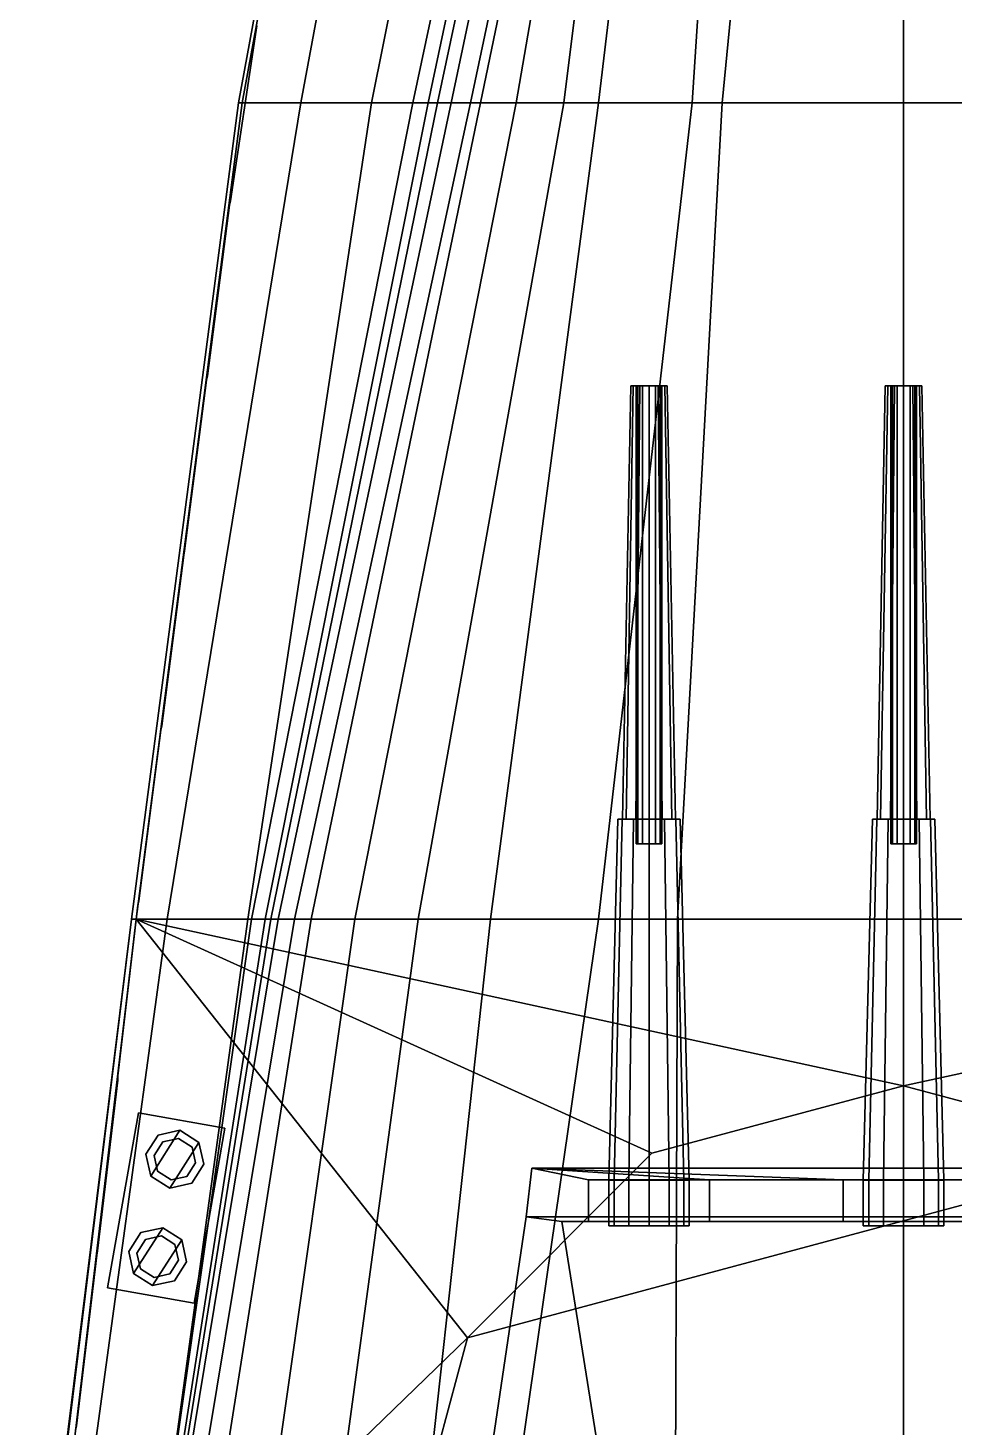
# Model space of a CAD drawing. Header units: millimetres. Extents: x -12 to 12, y -117 to 93.
# Drawn here: x -9.56 to 0.55, y 50.61 to 65.89 of the extents above; entities that cross this region are included whole.
import ezdxf

# ---------------------------------------------------------------- set-up
doc = ezdxf.new("R2010")
doc.units = ezdxf.units.MM
doc.header["$MEASUREMENT"] = 0
for name, color, linetype in [('barrel', 1, 'Continuous'), ('railings', 6, 'Continuous'), ('sleeve', 5, 'Continuous'), ('supersctucture', 3, 'Continuous'), ('turret', 2, 'Continuous')]:
    doc.layers.add(name, color=color, linetype=linetype)

msp = doc.modelspace()

# ---------------------------------------------------------------- linework, layer by layer
for points in [[(-5.6, 74.12, 6.38), (-4.9, 74.12, 4.94), (-6.58, 65.07, 4.57), (-7.26, 65.07, 6.08)], [(-5.56, 74.12, 6.59), (-5.6, 74.12, 6.52), (-7.26, 65.07, 6.25), (-7.22, 65.07, 6.37)], [(-5.6, 74.12, 6.52), (-5.6, 74.12, 6.38), (-7.26, 65.07, 6.08), (-7.26, 65.07, 6.25)], [(-4.9, 74.12, 4.94), (-3.99, 74.12, 2.42), (-5.81, 65.07, 2.42), (-6.58, 65.07, 4.57)], [(-3.99, 74.12, 2.42), (-3.43, 74.12, 0.7), (-5.36, 65.07, 0.7), (-5.81, 65.07, 2.42)], [(-3.43, 74.12, 0.7), (-3.27, 74.12, -0.06), (-5.19, 65.07, -0.06), (-5.36, 65.07, 0.7)], [(-3.27, 74.12, -0.06), (-3.16, 74.12, -0.58), (-5.09, 65.07, -0.58), (-5.19, 65.07, -0.06)], [(-3.16, 74.12, -0.58), (-3.03, 74.12, -1.35), (-4.94, 65.07, -1.35), (-5.09, 65.07, -0.58)], [(-3.03, 74.12, -1.35), (-2.81, 74.12, -2.68), (-4.73, 65.07, -2.68), (-4.94, 65.07, -1.35)], [(-2.81, 74.12, -2.68), (-2.74, 74.12, -3.56), (-4.62, 65.07, -3.56), (-4.73, 65.07, -2.68)], [(-2.74, 74.12, -3.56), (-2.67, 74.12, -4.7), (-4.23, 65.07, -4.7), (-4.62, 65.07, -3.56)], [(-2.67, 74.12, -4.7), (-2.58, 74.12, -5.31), (-3.71, 65.07, -5.53), (-4.23, 65.07, -4.7)], [(-2.58, 74.12, -5.31), (-2.25, 74.12, -6.14), (-3.33, 65.07, -6.03), (-3.71, 65.07, -5.53)], [(-2.25, 74.12, -6.14), (-1.72, 74.12, -6.74), (-2.31, 65.07, -6.85), (-3.33, 65.07, -6.03)], [(-1.72, 74.12, -6.74), (-1.1, 74.12, -7.06), (-1.98, 65.07, -7.06), (-2.31, 65.07, -6.85)], [(0, 65.07, -7.11), (-1.98, 65.07, -7.06), (-1.1, 74.12, -7.06), (0, 74.12, -7.11)], [(0, 74.12, -7.11), (1.1, 74.12, -7.06), (1.98, 65.07, -7.06), (0, 65.07, -7.11)], [(-7.26, 65.07, 6.08), (-6.58, 65.07, 4.57), (-8.04, 56.16, 4.57), (-8.43, 56.16, 5.74)], [(-7.22, 65.07, 6.37), (-7.26, 65.07, 6.25), (-8.43, 56.16, 6.12), (-8.38, 56.16, 6.24)], [(-7.26, 65.07, 6.25), (-7.26, 65.07, 6.08), (-8.43, 56.16, 5.74), (-8.43, 56.16, 6.12)], [(-6.58, 65.07, 4.57), (-5.81, 65.07, 2.42), (-7.16, 56.16, 1.11), (-8.04, 56.16, 4.57)], [(-5.81, 65.07, 2.42), (-5.36, 65.07, 0.7), (-7.12, 56.16, 0.7), (-7.16, 56.16, 1.11)], [(-5.36, 65.07, 0.7), (-5.19, 65.07, -0.06), (-6.97, 56.16, -0.06), (-7.12, 56.16, 0.7)], [(-5.19, 65.07, -0.06), (-5.09, 65.07, -0.58), (-6.91, 56.16, -0.58), (-6.97, 56.16, -0.06)], [(-5.09, 65.07, -0.58), (-4.94, 65.07, -1.35), (-6.83, 56.16, -1.35), (-6.91, 56.16, -0.58)], [(-4.94, 65.07, -1.35), (-4.73, 65.07, -2.68), (-6.65, 56.16, -2.68), (-6.83, 56.16, -1.35)], [(-4.73, 65.07, -2.68), (-4.62, 65.07, -3.56), (-6.47, 56.16, -3.56), (-6.65, 56.16, -2.68)], [(-4.62, 65.07, -3.56), (-4.23, 65.07, -4.7), (-5.99, 56.16, -4.7), (-6.47, 56.16, -3.56)], [(-4.23, 65.07, -4.7), (-3.71, 65.07, -5.53), (-5.3, 56.16, -5.53), (-5.99, 56.16, -4.7)], [(-3.71, 65.07, -5.53), (-3.33, 65.07, -6.03), (-4.51, 56.16, -6.24), (-5.3, 56.16, -5.53)], [(-3.33, 65.07, -6.03), (-2.31, 65.07, -6.85), (-3.33, 56.16, -6.85), (-4.51, 56.16, -6.24)], [(-2.31, 65.07, -6.85), (-1.98, 65.07, -7.06), (-2.47, 56.16, -7.02), (-3.33, 56.16, -6.85)], [(0, 56.16, -7.11), (-2.47, 56.16, -7.02), (-1.98, 65.07, -7.06), (0, 65.07, -7.11)], [(0, 65.07, -7.11), (1.98, 65.07, -7.06), (2.47, 56.16, -7.02), (0, 56.16, -7.11)], [(-8.38, 56.16, 6.24), (-8.43, 56.16, 6.12), (-9.56, 47.04, 5.92), (-9.46, 47.04, 6.12)], [(-8.43, 56.16, 6.12), (-8.43, 56.16, 5.74), (-9.55, 47.04, 5.74), (-9.56, 47.04, 5.92)], [(-8.43, 56.16, 5.74), (-8.04, 56.16, 4.57), (-9.29, 47.04, 4.57), (-9.55, 47.04, 5.74)], [(-8.04, 56.16, 4.57), (-7.16, 56.16, 1.11), (-8.41, 47.04, 1.11), (-9.29, 47.04, 4.57)], [(-7.12, 56.16, 0.7), (-6.97, 56.16, -0.06), (-8.4, 47.04, -0.06), (-8.42, 47.04, 0.7)], [(-7.16, 56.16, 1.11), (-7.12, 56.16, 0.7), (-8.42, 47.04, 0.7), (-8.41, 47.04, 1.11)], [(-6.97, 56.16, -0.06), (-6.91, 56.16, -0.58), (-8.37, 47.04, -0.58), (-8.4, 47.04, -0.06)], [(-6.91, 56.16, -0.58), (-6.83, 56.16, -1.35), (-8.33, 47.04, -1.35), (-8.37, 47.04, -0.58)], [(-6.83, 56.16, -1.35), (-6.65, 56.16, -2.68), (-8.16, 47.04, -2.68), (-8.33, 47.04, -1.35)], [(-6.65, 56.16, -2.68), (-6.47, 56.16, -3.56), (-7.91, 47.04, -3.56), (-8.16, 47.04, -2.68)], [(-6.47, 56.16, -3.56), (-5.99, 56.16, -4.7), (-7.29, 47.04, -4.7), (-7.91, 47.04, -3.56)], [(-5.99, 56.16, -4.7), (-5.3, 56.16, -5.53), (-6.54, 47.04, -5.53), (-7.29, 47.04, -4.7)], [(-5.3, 56.16, -5.53), (-4.51, 56.16, -6.24), (-5.51, 47.04, -6.24), (-6.54, 47.04, -5.53)], [(-4.51, 56.16, -6.24), (-3.33, 56.16, -6.85), (-4.65, 47.04, -6.62), (-5.51, 47.04, -6.24)], [(-3.33, 56.16, -6.85), (-2.47, 56.16, -7.02), (-2.5, 47.04, -7.02), (-4.65, 47.04, -6.62)], [(0, 47.04, -7.11), (-2.5, 47.04, -7.02), (-2.47, 56.16, -7.02), (0, 56.16, -7.11)], [(0, 56.16, -7.11), (2.47, 56.16, -7.02), (2.5, 47.04, -7.02), (0, 47.04, -7.11)], [(0, 54.34, 7.96), (-2.75, 53.603, 7.96), (-4.763, 51.59, 7.96), (2.75, 53.603, 7.96)], [(0, 54.34, 6.22), (-2.75, 53.603, 6.21), (-2.75, 53.603, 7.96), (0, 54.34, 7.96)], [(2.75, 53.603, 6.21), (0, 54.34, 6.22), (0, 54.34, 7.96), (2.75, 53.603, 7.96)], [(-8.355, 54.046, 6.28), (-8.355, 54.046, 6.18), (-8.692, 52.135, 6.18), (-8.692, 52.135, 6.28)], [(-7.746, 51.968, 6.28), (-7.41, 53.879, 6.28), (-8.355, 54.046, 6.28), (-8.692, 52.135, 6.28)], [(-7.41, 53.879, 6.28), (-7.41, 53.879, 6.18), (-8.355, 54.046, 6.18), (-8.355, 54.046, 6.28)], [(-8.14, 53.801, 6.86), (-8.272, 53.594, 6.86), (-8.219, 53.355, 6.86), (-7.901, 53.854, 6.86)], [(-8.14, 53.801, 6.76), (-8.272, 53.594, 6.76), (-8.272, 53.594, 6.86), (-8.14, 53.801, 6.86)], [(-7.901, 53.854, 6.86), (-8.219, 53.355, 6.86), (-8.012, 53.224, 6.86), (-7.695, 53.722, 6.86)], [(-7.901, 53.854, 6.76), (-8.14, 53.801, 6.76), (-8.14, 53.801, 6.86), (-7.901, 53.854, 6.86)], [(-7.695, 53.722, 6.76), (-7.901, 53.854, 6.76), (-7.901, 53.854, 6.86), (-7.695, 53.722, 6.86)], [(-7.746, 51.968, 6.18), (-7.41, 53.879, 6.18), (-7.41, 53.879, 6.28), (-7.746, 51.968, 6.28)], [(-8.089, 53.727, 6.28), (-8.183, 53.579, 6.28), (-8.183, 53.579, 6.76), (-8.089, 53.727, 6.76)], [(-7.917, 53.765, 6.28), (-8.089, 53.727, 6.28), (-8.089, 53.727, 6.76), (-7.917, 53.765, 6.76)], [(-7.695, 53.722, 6.86), (-8.012, 53.224, 6.86), (-7.773, 53.277, 6.86), (-7.642, 53.483, 6.86)], [(-7.768, 53.671, 6.28), (-7.917, 53.765, 6.28), (-7.917, 53.765, 6.76), (-7.768, 53.671, 6.76)], [(-7.73, 53.499, 6.28), (-7.768, 53.671, 6.28), (-7.768, 53.671, 6.76), (-7.73, 53.499, 6.76)], [(-7.642, 53.483, 6.76), (-7.695, 53.722, 6.76), (-7.695, 53.722, 6.86), (-7.642, 53.483, 6.86)], [(-8.272, 53.594, 6.76), (-8.219, 53.355, 6.76), (-8.219, 53.355, 6.86), (-8.272, 53.594, 6.86)], [(-8.183, 53.579, 6.28), (-8.145, 53.407, 6.28), (-8.145, 53.407, 6.76), (-8.183, 53.579, 6.76)], [(-7.825, 53.35, 6.28), (-7.73, 53.499, 6.28), (-7.73, 53.499, 6.76), (-7.825, 53.35, 6.76)], [(-7.773, 53.277, 6.76), (-7.642, 53.483, 6.76), (-7.642, 53.483, 6.86), (-7.773, 53.277, 6.86)], [(2.75, 53.603, 7.96), (-4.763, 51.59, 7.96), (-5.5, 48.84, 7.96), (4.763, 51.59, 7.96)], [(-2.75, 53.603, 6.21), (-4.763, 51.59, 6.18), (-4.763, 51.59, 7.96), (-2.75, 53.603, 7.96)], [(-8.219, 53.355, 6.76), (-8.012, 53.224, 6.76), (-8.012, 53.224, 6.86), (-8.219, 53.355, 6.86)], [(-8.145, 53.407, 6.28), (-7.997, 53.312, 6.28), (-7.997, 53.312, 6.76), (-8.145, 53.407, 6.76)], [(-7.997, 53.312, 6.28), (-7.825, 53.35, 6.28), (-7.825, 53.35, 6.76), (-7.997, 53.312, 6.76)], [(-8.012, 53.224, 6.76), (-7.773, 53.277, 6.76), (-7.773, 53.277, 6.86), (-8.012, 53.224, 6.86)], [(-8.328, 52.737, 6.86), (-8.46, 52.531, 6.86), (-8.407, 52.292, 6.86), (-8.089, 52.79, 6.86)], [(-8.328, 52.737, 6.76), (-8.46, 52.531, 6.76), (-8.46, 52.531, 6.86), (-8.328, 52.737, 6.86)], [(-8.089, 52.79, 6.86), (-8.407, 52.292, 6.86), (-8.2, 52.16, 6.86), (-7.882, 52.659, 6.86)], [(-8.089, 52.79, 6.76), (-8.328, 52.737, 6.76), (-8.328, 52.737, 6.86), (-8.089, 52.79, 6.86)], [(-7.882, 52.659, 6.76), (-8.089, 52.79, 6.76), (-8.089, 52.79, 6.86), (-7.882, 52.659, 6.86)], [(-8.276, 52.664, 6.28), (-8.371, 52.515, 6.28), (-8.371, 52.515, 6.76), (-8.276, 52.664, 6.76)], [(-8.104, 52.702, 6.28), (-8.276, 52.664, 6.28), (-8.276, 52.664, 6.76), (-8.104, 52.702, 6.76)], [(-7.882, 52.659, 6.86), (-8.2, 52.16, 6.86), (-7.961, 52.213, 6.86), (-7.829, 52.42, 6.86)], [(-7.956, 52.607, 6.28), (-8.104, 52.702, 6.28), (-8.104, 52.702, 6.76), (-7.956, 52.607, 6.76)], [(-7.918, 52.435, 6.28), (-7.956, 52.607, 6.28), (-7.956, 52.607, 6.76), (-7.918, 52.435, 6.76)], [(-7.829, 52.42, 6.76), (-7.882, 52.659, 6.76), (-7.882, 52.659, 6.86), (-7.829, 52.42, 6.86)], [(-8.46, 52.531, 6.76), (-8.407, 52.292, 6.76), (-8.407, 52.292, 6.86), (-8.46, 52.531, 6.86)], [(-8.371, 52.515, 6.28), (-8.333, 52.343, 6.28), (-8.333, 52.343, 6.76), (-8.371, 52.515, 6.76)], [(-8.013, 52.287, 6.28), (-7.918, 52.435, 6.28), (-7.918, 52.435, 6.76), (-8.013, 52.287, 6.76)], [(-7.961, 52.213, 6.76), (-7.829, 52.42, 6.76), (-7.829, 52.42, 6.86), (-7.961, 52.213, 6.86)], [(-8.407, 52.292, 6.76), (-8.2, 52.16, 6.76), (-8.2, 52.16, 6.86), (-8.407, 52.292, 6.86)], [(-8.333, 52.343, 6.28), (-8.184, 52.249, 6.28), (-8.184, 52.249, 6.76), (-8.333, 52.343, 6.76)], [(-8.184, 52.249, 6.28), (-8.013, 52.287, 6.28), (-8.013, 52.287, 6.76), (-8.184, 52.249, 6.76)], [(-8.692, 52.135, 6.28), (-8.692, 52.135, 6.18), (-7.746, 51.968, 6.18), (-7.746, 51.968, 6.28)], [(-8.2, 52.16, 6.76), (-7.961, 52.213, 6.76), (-7.961, 52.213, 6.86), (-8.2, 52.16, 6.86)], [(-4.763, 51.59, 6.18), (-5.5, 48.84, 6.15), (-5.5, 48.84, 7.96), (-4.763, 51.59, 7.96)], [(4.763, 51.59, 7.96), (-5.5, 48.84, 7.96), (-4.763, 46.09, 7.96), (5.5, 48.84, 7.96)]]:
    msp.add_3dface(points)
at = {"layer": 'barrel'}
for points in [[(-3.031, 57.25, 8.765), (-3.07, 57.25, 8.91), (-2.98, 61.98, 8.91), (-2.953, 61.98, 8.81)], [(-3.07, 57.25, 8.91), (-3.031, 57.25, 9.055), (-2.953, 61.98, 9.01), (-2.98, 61.98, 8.91)], [(-2.925, 57.25, 8.659), (-3.031, 57.25, 8.765), (-2.953, 61.98, 8.81), (-2.88, 61.98, 8.737)], [(-3.031, 57.25, 9.055), (-2.925, 57.25, 9.161), (-2.88, 61.98, 9.083), (-2.953, 61.98, 9.01)], [(-2.953, 61.98, 8.81), (-2.98, 61.98, 8.91), (-2.92, 61.98, 8.91), (-2.901, 61.98, 8.84)], [(-2.98, 61.98, 8.91), (-2.953, 61.98, 9.01), (-2.901, 61.98, 8.98), (-2.92, 61.98, 8.91)], [(-2.88, 61.98, 8.737), (-2.953, 61.98, 8.81), (-2.901, 61.98, 8.84), (-2.85, 61.98, 8.789)], [(-2.953, 61.98, 9.01), (-2.88, 61.98, 9.083), (-2.85, 61.98, 9.031), (-2.901, 61.98, 8.98)], [(-2.78, 57.25, 8.62), (-2.925, 57.25, 8.659), (-2.88, 61.98, 8.737), (-2.78, 61.98, 8.71)], [(-2.925, 57.25, 9.161), (-2.78, 57.25, 9.2), (-2.78, 61.98, 9.11), (-2.88, 61.98, 9.083)], [(-2.901, 61.98, 8.84), (-2.92, 61.98, 8.91), (-2.92, 56.98, 8.91), (-2.901, 56.98, 8.84)], [(-2.92, 61.98, 8.91), (-2.901, 61.98, 8.98), (-2.901, 56.98, 8.98), (-2.92, 56.98, 8.91)], [(-2.85, 61.98, 8.789), (-2.901, 61.98, 8.84), (-2.901, 56.98, 8.84), (-2.85, 56.98, 8.789)], [(-2.901, 61.98, 8.98), (-2.85, 61.98, 9.031), (-2.85, 56.98, 9.031), (-2.901, 56.98, 8.98)], [(-2.78, 61.98, 8.71), (-2.88, 61.98, 8.737), (-2.85, 61.98, 8.789), (-2.78, 61.98, 8.77)], [(-2.88, 61.98, 9.083), (-2.78, 61.98, 9.11), (-2.78, 61.98, 9.05), (-2.85, 61.98, 9.031)], [(-2.78, 61.98, 8.77), (-2.85, 61.98, 8.789), (-2.85, 56.98, 8.789), (-2.78, 56.98, 8.77)], [(-2.85, 61.98, 9.031), (-2.78, 61.98, 9.05), (-2.78, 56.98, 9.05), (-2.85, 56.98, 9.031)], [(-2.71, 61.98, 8.789), (-2.78, 61.98, 8.77), (-2.78, 56.98, 8.77), (-2.71, 56.98, 8.789)], [(-2.78, 61.98, 9.05), (-2.71, 61.98, 9.031), (-2.71, 56.98, 9.031), (-2.78, 56.98, 9.05)], [(-2.635, 57.25, 8.659), (-2.78, 57.25, 8.62), (-2.78, 61.98, 8.71), (-2.68, 61.98, 8.737)], [(-2.78, 57.25, 9.2), (-2.635, 57.25, 9.161), (-2.68, 61.98, 9.083), (-2.78, 61.98, 9.11)], [(-2.78, 61.98, 9.11), (-2.68, 61.98, 9.083), (-2.71, 61.98, 9.031), (-2.78, 61.98, 9.05)], [(-2.68, 61.98, 8.737), (-2.78, 61.98, 8.71), (-2.78, 61.98, 8.77), (-2.71, 61.98, 8.789)], [(-2.659, 61.98, 8.84), (-2.71, 61.98, 8.789), (-2.71, 56.98, 8.789), (-2.659, 56.98, 8.84)], [(-2.71, 61.98, 9.031), (-2.659, 61.98, 8.98), (-2.659, 56.98, 8.98), (-2.71, 56.98, 9.031)], [(-2.68, 61.98, 9.083), (-2.607, 61.98, 9.01), (-2.659, 61.98, 8.98), (-2.71, 61.98, 9.031)], [(-2.607, 61.98, 8.81), (-2.68, 61.98, 8.737), (-2.71, 61.98, 8.789), (-2.659, 61.98, 8.84)], [(-2.529, 57.25, 8.765), (-2.635, 57.25, 8.659), (-2.68, 61.98, 8.737), (-2.607, 61.98, 8.81)], [(-2.635, 57.25, 9.161), (-2.529, 57.25, 9.055), (-2.607, 61.98, 9.01), (-2.68, 61.98, 9.083)], [(-2.64, 61.98, 8.91), (-2.659, 61.98, 8.84), (-2.659, 56.98, 8.84), (-2.64, 56.98, 8.91)], [(-2.659, 61.98, 8.98), (-2.64, 61.98, 8.91), (-2.64, 56.98, 8.91), (-2.659, 56.98, 8.98)], [(-2.607, 61.98, 9.01), (-2.58, 61.98, 8.91), (-2.64, 61.98, 8.91), (-2.659, 61.98, 8.98)], [(-2.58, 61.98, 8.91), (-2.607, 61.98, 8.81), (-2.659, 61.98, 8.84), (-2.64, 61.98, 8.91)], [(-2.49, 57.25, 8.91), (-2.529, 57.25, 8.765), (-2.607, 61.98, 8.81), (-2.58, 61.98, 8.91)], [(-2.529, 57.25, 9.055), (-2.49, 57.25, 8.91), (-2.58, 61.98, 8.91), (-2.607, 61.98, 9.01)], [(-0.29, 57.25, 8.91), (-0.251, 57.25, 9.055), (-0.173, 61.98, 9.01), (-0.2, 61.98, 8.91)], [(-0.251, 57.25, 8.765), (-0.29, 57.25, 8.91), (-0.2, 61.98, 8.91), (-0.173, 61.98, 8.81)], [(-0.251, 57.25, 9.055), (-0.145, 57.25, 9.161), (-0.1, 61.98, 9.083), (-0.173, 61.98, 9.01)], [(-0.145, 57.25, 8.659), (-0.251, 57.25, 8.765), (-0.173, 61.98, 8.81), (-0.1, 61.98, 8.737)], [(-0.173, 61.98, 8.81), (-0.2, 61.98, 8.91), (-0.14, 61.98, 8.91), (-0.121, 61.98, 8.84)], [(-0.2, 61.98, 8.91), (-0.173, 61.98, 9.01), (-0.121, 61.98, 8.98), (-0.14, 61.98, 8.91)], [(-0.1, 61.98, 8.737), (-0.173, 61.98, 8.81), (-0.121, 61.98, 8.84), (-0.07, 61.98, 8.789)], [(-0.173, 61.98, 9.01), (-0.1, 61.98, 9.083), (-0.07, 61.98, 9.031), (-0.121, 61.98, 8.98)], [(-0.145, 57.25, 9.161), (0, 57.25, 9.2), (0, 61.98, 9.11), (-0.1, 61.98, 9.083)], [(0, 57.25, 8.62), (-0.145, 57.25, 8.659), (-0.1, 61.98, 8.737), (0, 61.98, 8.71)], [(-0.121, 61.98, 8.84), (-0.14, 61.98, 8.91), (-0.14, 56.98, 8.91), (-0.121, 56.98, 8.84)], [(-0.14, 61.98, 8.91), (-0.121, 61.98, 8.98), (-0.121, 56.98, 8.98), (-0.14, 56.98, 8.91)], [(-0.07, 61.98, 8.789), (-0.121, 61.98, 8.84), (-0.121, 56.98, 8.84), (-0.07, 56.98, 8.789)], [(-0.121, 61.98, 8.98), (-0.07, 61.98, 9.031), (-0.07, 56.98, 9.031), (-0.121, 56.98, 8.98)], [(0, 61.98, 8.71), (-0.1, 61.98, 8.737), (-0.07, 61.98, 8.789), (0, 61.98, 8.77)], [(-0.1, 61.98, 9.083), (0, 61.98, 9.11), (0, 61.98, 9.05), (-0.07, 61.98, 9.031)], [(0, 61.98, 8.77), (-0.07, 61.98, 8.789), (-0.07, 56.98, 8.789), (0, 56.98, 8.77)], [(-0.07, 61.98, 9.031), (0, 61.98, 9.05), (0, 56.98, 9.05), (-0.07, 56.98, 9.031)], [(0.07, 61.98, 8.789), (0, 61.98, 8.77), (0, 56.98, 8.77), (0.07, 56.98, 8.789)], [(0, 61.98, 9.05), (0.07, 61.98, 9.031), (0.07, 56.98, 9.031), (0, 56.98, 9.05)], [(0, 57.25, 9.2), (0.145, 57.25, 9.161), (0.1, 61.98, 9.083), (0, 61.98, 9.11)], [(0.145, 57.25, 8.659), (0, 57.25, 8.62), (0, 61.98, 8.71), (0.1, 61.98, 8.737)], [(0, 61.98, 9.11), (0.1, 61.98, 9.083), (0.07, 61.98, 9.031), (0, 61.98, 9.05)], [(0.1, 61.98, 8.737), (0, 61.98, 8.71), (0, 61.98, 8.77), (0.07, 61.98, 8.789)], [(0.121, 61.98, 8.84), (0.07, 61.98, 8.789), (0.07, 56.98, 8.789), (0.121, 56.98, 8.84)], [(0.07, 61.98, 9.031), (0.121, 61.98, 8.98), (0.121, 56.98, 8.98), (0.07, 56.98, 9.031)], [(0.1, 61.98, 9.083), (0.173, 61.98, 9.01), (0.121, 61.98, 8.98), (0.07, 61.98, 9.031)], [(0.173, 61.98, 8.81), (0.1, 61.98, 8.737), (0.07, 61.98, 8.789), (0.121, 61.98, 8.84)], [(0.145, 57.25, 9.161), (0.251, 57.25, 9.055), (0.173, 61.98, 9.01), (0.1, 61.98, 9.083)], [(0.251, 57.25, 8.765), (0.145, 57.25, 8.659), (0.1, 61.98, 8.737), (0.173, 61.98, 8.81)], [(0.14, 61.98, 8.91), (0.121, 61.98, 8.84), (0.121, 56.98, 8.84), (0.14, 56.98, 8.91)], [(0.121, 61.98, 8.98), (0.14, 61.98, 8.91), (0.14, 56.98, 8.91), (0.121, 56.98, 8.98)], [(0.173, 61.98, 9.01), (0.2, 61.98, 8.91), (0.14, 61.98, 8.91), (0.121, 61.98, 8.98)], [(0.2, 61.98, 8.91), (0.173, 61.98, 8.81), (0.121, 61.98, 8.84), (0.14, 61.98, 8.91)], [(0.251, 57.25, 9.055), (0.29, 57.25, 8.91), (0.2, 61.98, 8.91), (0.173, 61.98, 9.01)], [(0.29, 57.25, 8.91), (0.251, 57.25, 8.765), (0.173, 61.98, 8.81), (0.2, 61.98, 8.91)]]:
    msp.add_3dface(points, dxfattribs=at)
at = {"layer": 'railings'}
for points in [[(-7.35, 64, 7.48), (-7.35, 64, 7.53), (-7.07, 65.86, 7.56), (-7.07, 65.86, 7.51)], [(-7.07, 65.86, 7.51), (-7.07, 65.86, 7.56), (-7.35, 64, 7.53), (-7.35, 64, 7.48)], [(-7.07, 65.86, 6.99), (-7.07, 65.86, 7.04), (-7.35, 64, 7.01), (-7.35, 64, 6.96)], [(-7.35, 64, 6.96), (-7.35, 64, 7.01), (-7.07, 65.86, 7.04), (-7.07, 65.86, 6.99)], [(-7.07, 65.86, 6.38), (-7.06, 65.91, 6.38), (-7.06, 65.91, 7.56), (-7.07, 65.86, 7.56)], [(-7.07, 65.86, 7.56), (-7.06, 65.91, 7.56), (-7.06, 65.91, 6.38), (-7.07, 65.86, 6.38)], [(-7.6, 62.09, 7.45), (-7.6, 62.09, 7.5), (-7.36, 63.95, 7.53), (-7.36, 63.95, 7.48)], [(-7.36, 63.95, 7.48), (-7.36, 63.95, 7.53), (-7.6, 62.09, 7.5), (-7.6, 62.09, 7.45)], [(-7.36, 63.95, 6.96), (-7.36, 63.95, 7.01), (-7.6, 62.09, 6.98), (-7.6, 62.09, 6.93)], [(-7.6, 62.09, 6.93), (-7.6, 62.09, 6.98), (-7.36, 63.95, 7.01), (-7.36, 63.95, 6.96)], [(-7.36, 63.95, 6.35), (-7.35, 64, 6.35), (-7.35, 64, 7.53), (-7.36, 63.95, 7.53)], [(-7.36, 63.95, 7.53), (-7.35, 64, 7.53), (-7.35, 64, 6.35), (-7.36, 63.95, 6.35)], [(-7.85, 60.18, 7.42), (-7.85, 60.18, 7.47), (-7.61, 62.04, 7.5), (-7.61, 62.04, 7.45)], [(-7.61, 62.04, 7.45), (-7.61, 62.04, 7.5), (-7.85, 60.18, 7.47), (-7.85, 60.18, 7.42)], [(-7.61, 62.04, 6.93), (-7.61, 62.04, 6.98), (-7.85, 60.18, 6.95), (-7.85, 60.18, 6.9)], [(-7.85, 60.18, 6.9), (-7.85, 60.18, 6.95), (-7.61, 62.04, 6.98), (-7.61, 62.04, 6.93)], [(-7.61, 62.04, 6.32), (-7.6, 62.09, 6.32), (-7.6, 62.09, 7.5), (-7.61, 62.04, 7.5)], [(-7.61, 62.04, 7.5), (-7.6, 62.09, 7.5), (-7.6, 62.09, 6.32), (-7.61, 62.04, 6.32)], [(-8.1, 58.27, 7.4), (-8.1, 58.27, 7.45), (-7.86, 60.13, 7.47), (-7.86, 60.13, 7.42)], [(-7.86, 60.13, 7.42), (-7.86, 60.13, 7.47), (-8.1, 58.27, 7.45), (-8.1, 58.27, 7.4)], [(-7.86, 60.13, 6.9), (-7.86, 60.13, 6.95), (-8.1, 58.27, 6.93), (-8.1, 58.27, 6.88)], [(-8.1, 58.27, 6.88), (-8.1, 58.27, 6.93), (-7.86, 60.13, 6.95), (-7.86, 60.13, 6.9)], [(-7.86, 60.13, 6.29), (-7.85, 60.18, 6.29), (-7.85, 60.18, 7.47), (-7.86, 60.13, 7.47)], [(-7.86, 60.13, 7.47), (-7.85, 60.18, 7.47), (-7.85, 60.18, 6.29), (-7.86, 60.13, 6.29)], [(-8.35, 56.36, 7.37), (-8.35, 56.36, 7.42), (-8.11, 58.22, 7.45), (-8.11, 58.22, 7.4)], [(-8.11, 58.22, 7.4), (-8.11, 58.22, 7.45), (-8.35, 56.36, 7.42), (-8.35, 56.36, 7.37)], [(-8.11, 58.22, 6.88), (-8.11, 58.22, 6.93), (-8.35, 56.36, 6.9), (-8.35, 56.36, 6.85)], [(-8.35, 56.36, 6.85), (-8.35, 56.36, 6.9), (-8.11, 58.22, 6.93), (-8.11, 58.22, 6.88)], [(-8.11, 58.22, 6.27), (-8.1, 58.27, 6.27), (-8.1, 58.27, 7.45), (-8.11, 58.22, 7.45)], [(-8.11, 58.22, 7.45), (-8.1, 58.27, 7.45), (-8.1, 58.27, 6.27), (-8.11, 58.22, 6.27)], [(-8.58, 54.45, 7.34), (-8.58, 54.45, 7.39), (-8.36, 56.31, 7.42), (-8.36, 56.31, 7.37)], [(-8.36, 56.31, 7.37), (-8.36, 56.31, 7.42), (-8.58, 54.45, 7.39), (-8.58, 54.45, 7.34)], [(-8.36, 56.31, 6.85), (-8.36, 56.31, 6.9), (-8.58, 54.45, 6.87), (-8.58, 54.45, 6.82)], [(-8.58, 54.45, 6.82), (-8.58, 54.45, 6.87), (-8.36, 56.31, 6.9), (-8.36, 56.31, 6.85)], [(-8.36, 56.31, 6.24), (-8.35, 56.36, 6.24), (-8.35, 56.36, 7.42), (-8.36, 56.31, 7.42)], [(-8.36, 56.31, 7.42), (-8.35, 56.36, 7.42), (-8.35, 56.36, 6.24), (-8.36, 56.31, 6.24)], [(-8.8, 52.54, 7.32), (-8.8, 52.54, 7.37), (-8.58, 54.4, 7.39), (-8.58, 54.4, 7.34)], [(-8.58, 54.4, 7.34), (-8.58, 54.4, 7.39), (-8.8, 52.54, 7.37), (-8.8, 52.54, 7.32)], [(-8.58, 54.4, 6.82), (-8.58, 54.4, 6.87), (-8.8, 52.54, 6.85), (-8.8, 52.54, 6.8)], [(-8.8, 52.54, 6.8), (-8.8, 52.54, 6.85), (-8.58, 54.4, 6.87), (-8.58, 54.4, 6.82)], [(-8.58, 54.4, 6.21), (-8.58, 54.45, 6.21), (-8.58, 54.45, 7.39), (-8.58, 54.4, 7.39)], [(-8.58, 54.4, 7.39), (-8.58, 54.45, 7.39), (-8.58, 54.45, 6.21), (-8.58, 54.4, 6.21)], [(-9.03, 50.63, 7.29), (-9.03, 50.63, 7.34), (-8.81, 52.49, 7.37), (-8.81, 52.49, 7.32)], [(-8.81, 52.49, 7.32), (-8.81, 52.49, 7.37), (-9.03, 50.63, 7.34), (-9.03, 50.63, 7.29)], [(-8.81, 52.49, 6.8), (-8.81, 52.49, 6.85), (-9.03, 50.63, 6.82), (-9.03, 50.63, 6.77)], [(-9.03, 50.63, 6.77), (-9.03, 50.63, 6.82), (-8.81, 52.49, 6.85), (-8.81, 52.49, 6.8)], [(-8.81, 52.49, 6.19), (-8.8, 52.54, 6.19), (-8.8, 52.54, 7.37), (-8.81, 52.49, 7.37)], [(-8.81, 52.49, 7.37), (-8.8, 52.54, 7.37), (-8.8, 52.54, 6.19), (-8.81, 52.49, 6.19)], [(-9.04, 50.58, 6.16), (-9.03, 50.63, 6.16), (-9.03, 50.63, 7.34), (-9.04, 50.58, 7.34)], [(-9.04, 50.58, 7.34), (-9.03, 50.63, 7.34), (-9.03, 50.63, 6.16), (-9.04, 50.58, 6.16)]]:
    msp.add_3dface(points, dxfattribs=at)
at = {"layer": 'sleeve'}
for points in [[(-3.22, 53.31, 8.91), (-3.161, 53.31, 9.13), (-3.074, 57.25, 9.08), (-3.12, 57.25, 8.91)], [(-3.161, 53.31, 8.69), (-3.22, 53.31, 8.91), (-3.12, 57.25, 8.91), (-3.074, 57.25, 8.74)], [(-3.161, 53.31, 9.13), (-3, 53.31, 9.291), (-2.95, 57.25, 9.204), (-3.074, 57.25, 9.08)], [(-3, 53.31, 8.529), (-3.161, 53.31, 8.69), (-3.074, 57.25, 8.74), (-2.95, 57.25, 8.616)], [(-3.074, 57.25, 8.74), (-3.12, 57.25, 8.91), (-3.07, 57.25, 8.91), (-3.031, 57.25, 8.765)], [(-3.12, 57.25, 8.91), (-3.074, 57.25, 9.08), (-3.031, 57.25, 9.055), (-3.07, 57.25, 8.91)], [(-2.95, 57.25, 8.616), (-3.074, 57.25, 8.74), (-3.031, 57.25, 8.765), (-2.925, 57.25, 8.659)], [(-3.074, 57.25, 9.08), (-2.95, 57.25, 9.204), (-2.925, 57.25, 9.161), (-3.031, 57.25, 9.055)], [(-3, 53.31, 9.291), (-2.78, 53.31, 9.35), (-2.78, 57.25, 9.25), (-2.95, 57.25, 9.204)], [(-2.78, 53.31, 8.47), (-3, 53.31, 8.529), (-2.95, 57.25, 8.616), (-2.78, 57.25, 8.57)], [(-2.78, 57.25, 8.57), (-2.95, 57.25, 8.616), (-2.925, 57.25, 8.659), (-2.78, 57.25, 8.62)], [(-2.95, 57.25, 9.204), (-2.78, 57.25, 9.25), (-2.78, 57.25, 9.2), (-2.925, 57.25, 9.161)], [(-2.78, 57.25, 9.25), (-2.61, 57.25, 9.204), (-2.635, 57.25, 9.161), (-2.78, 57.25, 9.2)], [(-2.61, 57.25, 8.616), (-2.78, 57.25, 8.57), (-2.78, 57.25, 8.62), (-2.635, 57.25, 8.659)], [(-2.78, 53.31, 9.35), (-2.56, 53.31, 9.291), (-2.61, 57.25, 9.204), (-2.78, 57.25, 9.25)], [(-2.56, 53.31, 8.529), (-2.78, 53.31, 8.47), (-2.78, 57.25, 8.57), (-2.61, 57.25, 8.616)], [(-2.61, 57.25, 9.204), (-2.486, 57.25, 9.08), (-2.529, 57.25, 9.055), (-2.635, 57.25, 9.161)], [(-2.486, 57.25, 8.74), (-2.61, 57.25, 8.616), (-2.635, 57.25, 8.659), (-2.529, 57.25, 8.765)], [(-2.56, 53.31, 9.291), (-2.399, 53.31, 9.13), (-2.486, 57.25, 9.08), (-2.61, 57.25, 9.204)], [(-2.399, 53.31, 8.69), (-2.56, 53.31, 8.529), (-2.61, 57.25, 8.616), (-2.486, 57.25, 8.74)], [(-2.486, 57.25, 9.08), (-2.44, 57.25, 8.91), (-2.49, 57.25, 8.91), (-2.529, 57.25, 9.055)], [(-2.44, 57.25, 8.91), (-2.486, 57.25, 8.74), (-2.529, 57.25, 8.765), (-2.49, 57.25, 8.91)], [(-2.399, 53.31, 9.13), (-2.34, 53.31, 8.91), (-2.44, 57.25, 8.91), (-2.486, 57.25, 9.08)], [(-2.34, 53.31, 8.91), (-2.399, 53.31, 8.69), (-2.486, 57.25, 8.74), (-2.44, 57.25, 8.91)], [(-0.44, 53.31, 8.91), (-0.381, 53.31, 9.13), (-0.294, 57.25, 9.08), (-0.34, 57.25, 8.91)], [(-0.381, 53.31, 8.69), (-0.44, 53.31, 8.91), (-0.34, 57.25, 8.91), (-0.294, 57.25, 8.74)], [(-0.381, 53.31, 9.13), (-0.22, 53.31, 9.291), (-0.17, 57.25, 9.204), (-0.294, 57.25, 9.08)], [(-0.22, 53.31, 8.529), (-0.381, 53.31, 8.69), (-0.294, 57.25, 8.74), (-0.17, 57.25, 8.616)], [(-0.294, 57.25, 8.74), (-0.34, 57.25, 8.91), (-0.29, 57.25, 8.91), (-0.251, 57.25, 8.765)], [(-0.34, 57.25, 8.91), (-0.294, 57.25, 9.08), (-0.251, 57.25, 9.055), (-0.29, 57.25, 8.91)], [(-0.17, 57.25, 8.616), (-0.294, 57.25, 8.74), (-0.251, 57.25, 8.765), (-0.145, 57.25, 8.659)], [(-0.294, 57.25, 9.08), (-0.17, 57.25, 9.204), (-0.145, 57.25, 9.161), (-0.251, 57.25, 9.055)], [(-0.22, 53.31, 9.291), (0, 53.31, 9.35), (0, 57.25, 9.25), (-0.17, 57.25, 9.204)], [(0, 53.31, 8.47), (-0.22, 53.31, 8.529), (-0.17, 57.25, 8.616), (0, 57.25, 8.57)], [(0, 57.25, 8.57), (-0.17, 57.25, 8.616), (-0.145, 57.25, 8.659), (0, 57.25, 8.62)], [(-0.17, 57.25, 9.204), (0, 57.25, 9.25), (0, 57.25, 9.2), (-0.145, 57.25, 9.161)], [(0, 57.25, 9.25), (0.17, 57.25, 9.204), (0.145, 57.25, 9.161), (0, 57.25, 9.2)], [(0.17, 57.25, 8.616), (0, 57.25, 8.57), (0, 57.25, 8.62), (0.145, 57.25, 8.659)], [(0, 53.31, 9.35), (0.22, 53.31, 9.291), (0.17, 57.25, 9.204), (0, 57.25, 9.25)], [(0.22, 53.31, 8.529), (0, 53.31, 8.47), (0, 57.25, 8.57), (0.17, 57.25, 8.616)], [(0.17, 57.25, 9.204), (0.294, 57.25, 9.08), (0.251, 57.25, 9.055), (0.145, 57.25, 9.161)], [(0.294, 57.25, 8.74), (0.17, 57.25, 8.616), (0.145, 57.25, 8.659), (0.251, 57.25, 8.765)], [(0.22, 53.31, 9.291), (0.381, 53.31, 9.13), (0.294, 57.25, 9.08), (0.17, 57.25, 9.204)], [(0.381, 53.31, 8.69), (0.22, 53.31, 8.529), (0.17, 57.25, 8.616), (0.294, 57.25, 8.74)], [(0.294, 57.25, 9.08), (0.34, 57.25, 8.91), (0.29, 57.25, 8.91), (0.251, 57.25, 9.055)], [(0.34, 57.25, 8.91), (0.294, 57.25, 8.74), (0.251, 57.25, 8.765), (0.29, 57.25, 8.91)], [(0.381, 53.31, 9.13), (0.44, 53.31, 8.91), (0.34, 57.25, 8.91), (0.294, 57.25, 9.08)], [(0.44, 53.31, 8.91), (0.381, 53.31, 8.69), (0.294, 57.25, 8.74), (0.34, 57.25, 8.91)], [(-3.22, 53.31, 8.91), (-3.161, 53.31, 8.69), (-3.161, 52.81, 8.69), (-3.22, 52.81, 8.91)], [(-3.161, 53.31, 9.13), (-3.22, 53.31, 8.91), (-3.22, 52.81, 8.91), (-3.161, 52.81, 9.13)], [(-3.161, 53.31, 8.69), (-3, 53.31, 8.529), (-3, 52.81, 8.529), (-3.161, 52.81, 8.69)], [(-3, 53.31, 9.291), (-3.161, 53.31, 9.13), (-3.161, 52.81, 9.13), (-3, 52.81, 9.291)], [(-3, 53.31, 8.529), (-2.78, 53.31, 8.47), (-2.78, 52.81, 8.47), (-3, 52.81, 8.529)], [(-2.78, 53.31, 9.35), (-3, 53.31, 9.291), (-3, 52.81, 9.291), (-2.78, 52.81, 9.35)], [(-2.78, 53.31, 8.47), (-2.56, 53.31, 8.529), (-2.56, 52.81, 8.529), (-2.78, 52.81, 8.47)], [(-2.56, 53.31, 9.291), (-2.78, 53.31, 9.35), (-2.78, 52.81, 9.35), (-2.56, 52.81, 9.291)], [(-2.56, 53.31, 8.529), (-2.399, 53.31, 8.69), (-2.399, 52.81, 8.69), (-2.56, 52.81, 8.529)], [(-2.399, 53.31, 9.13), (-2.56, 53.31, 9.291), (-2.56, 52.81, 9.291), (-2.399, 52.81, 9.13)], [(-2.399, 53.31, 8.69), (-2.34, 53.31, 8.91), (-2.34, 52.81, 8.91), (-2.399, 52.81, 8.69)], [(-2.34, 53.31, 8.91), (-2.399, 53.31, 9.13), (-2.399, 52.81, 9.13), (-2.34, 52.81, 8.91)], [(-0.44, 53.31, 8.91), (-0.381, 53.31, 8.69), (-0.381, 52.81, 8.69), (-0.44, 52.81, 8.91)], [(-0.381, 53.31, 9.13), (-0.44, 53.31, 8.91), (-0.44, 52.81, 8.91), (-0.381, 52.81, 9.13)], [(-0.381, 53.31, 8.69), (-0.22, 53.31, 8.529), (-0.22, 52.81, 8.529), (-0.381, 52.81, 8.69)], [(-0.22, 53.31, 9.291), (-0.381, 53.31, 9.13), (-0.381, 52.81, 9.13), (-0.22, 52.81, 9.291)], [(-0.22, 53.31, 8.529), (0, 53.31, 8.47), (0, 52.81, 8.47), (-0.22, 52.81, 8.529)], [(0, 53.31, 9.35), (-0.22, 53.31, 9.291), (-0.22, 52.81, 9.291), (0, 52.81, 9.35)], [(0, 53.31, 8.47), (0.22, 53.31, 8.529), (0.22, 52.81, 8.529), (0, 52.81, 8.47)], [(0.22, 53.31, 9.291), (0, 53.31, 9.35), (0, 52.81, 9.35), (0.22, 52.81, 9.291)], [(0.22, 53.31, 8.529), (0.381, 53.31, 8.69), (0.381, 52.81, 8.69), (0.22, 52.81, 8.529)], [(0.381, 53.31, 9.13), (0.22, 53.31, 9.291), (0.22, 52.81, 9.291), (0.381, 52.81, 9.13)], [(0.381, 53.31, 8.69), (0.44, 53.31, 8.91), (0.44, 52.81, 8.91), (0.381, 52.81, 8.69)], [(0.44, 53.31, 8.91), (0.381, 53.31, 9.13), (0.381, 52.81, 9.13), (0.44, 52.81, 8.91)]]:
    msp.add_3dface(points, dxfattribs=at)
at = {"layer": 'supersctucture'}
for points in [[(-7.22, 65.07, 6.37), (7.22, 65.07, 6.37), (5.56, 74.12, 6.59), (-5.56, 74.12, 6.59)], [(-8.38, 56.16, 6.24), (8.38, 56.16, 6.24), (7.22, 65.07, 6.37), (-7.22, 65.07, 6.37)], [(-4.763, 51.59, 6.18), (-8.38, 56.16, 6.24), (-8.38, 56.16, 6.24), (-9.46, 47.04, 6.12)], [(-2.75, 53.603, 6.21), (-8.38, 56.16, 6.24), (-8.38, 56.16, 6.24), (-4.763, 51.59, 6.18)], [(0, 54.34, 6.22), (-8.38, 56.16, 6.24), (-8.38, 56.16, 6.24), (-2.75, 53.603, 6.21)], [(8.38, 56.16, 6.24), (-8.38, 56.16, 6.24), (-8.38, 56.16, 6.24), (0, 54.34, 6.22)], [(0, 54.34, 6.22), (2.75, 53.603, 6.21), (2.75, 53.603, 6.21), (8.38, 56.16, 6.24)], [(-5.5, 48.84, 6.15), (-4.763, 51.59, 6.18), (-4.763, 51.59, 6.18), (-9.46, 47.04, 6.12)]]:
    msp.add_3dface(points, dxfattribs=at)
at = {"layer": 'turret'}
for points in [[(-4.12, 52.91, 7.96), (-4.06, 53.44, 7.96), (4.06, 53.44, 7.96), (4.12, 52.91, 7.96)], [(-4.06, 53.44, 7.96), (-4.12, 52.91, 9.7), (-3.44, 52.91, 9.7), (-3.44, 53.315, 8.37)], [(-4.12, 52.91, 9.7), (-4.06, 53.44, 7.96), (-4.12, 52.91, 7.96), (-4.12, 52.91, 9.7)], [(-4.06, 53.44, 7.96), (-0.66, 53.315, 8.37), (0.66, 53.315, 8.37), (4.06, 53.44, 7.96)], [(-3.44, 53.315, 8.37), (-3.44, 53.315, 8.37), (-2.12, 53.315, 8.37), (-4.06, 53.44, 7.96)], [(-2.12, 53.315, 8.37), (-2.12, 53.315, 8.37), (-0.66, 53.315, 8.37), (-4.06, 53.44, 7.96)], [(-2.12, 53.315, 8.37), (-3.44, 53.315, 8.37), (-3.44, 52.86, 8.37), (-2.12, 52.86, 8.37)], [(-3.44, 52.86, 8.37), (-3.44, 53.315, 8.37), (-3.44, 52.91, 9.7), (-3.44, 52.86, 9.81)], [(-2.12, 53.315, 8.37), (-2.12, 52.91, 9.7), (-0.66, 52.91, 9.7), (-0.66, 53.315, 8.37)], [(-2.12, 53.315, 8.37), (-2.12, 52.86, 8.37), (-2.12, 52.86, 9.81), (-2.12, 52.91, 9.7)], [(0.66, 53.315, 8.37), (-0.66, 53.315, 8.37), (-0.66, 52.86, 8.37), (0.66, 52.86, 8.37)], [(-0.66, 52.86, 8.37), (-0.66, 53.315, 8.37), (-0.66, 52.91, 9.7), (-0.66, 52.86, 9.81)], [(4.12, 52.91, 7.96), (4.81, 48.27, 7.96), (-4.81, 48.27, 7.96), (-4.12, 52.91, 7.96)], [(-4.12, 52.91, 9.7), (-4.81, 48.27, 9.7), (-3, 48.27, 11.33), (-3.73, 52.86, 9.81)], [(-4.12, 52.91, 7.96), (-4.81, 48.27, 7.96), (-4.81, 48.27, 9.7), (-4.12, 52.91, 9.7)], [(-4.12, 52.91, 9.7), (-3.73, 52.86, 9.81), (-3.44, 52.86, 9.81), (-3.44, 52.91, 9.7)], [(-2.12, 52.91, 9.7), (-2.12, 52.86, 9.81), (-0.66, 52.86, 9.81), (-0.66, 52.91, 9.7)], [(-3.73, 52.86, 9.81), (-3, 48.27, 11.33), (3, 48.27, 11.33), (3.73, 52.86, 9.81)], [(-2.12, 52.86, 8.37), (-3.44, 52.86, 8.37), (-3.44, 52.86, 9.81), (-2.12, 52.86, 9.81)], [(0.66, 52.86, 8.37), (-0.66, 52.86, 8.37), (-0.66, 52.86, 9.81), (0.66, 52.86, 9.81)]]:
    msp.add_3dface(points, dxfattribs=at)

doc.saveas('drawing.dxf')
